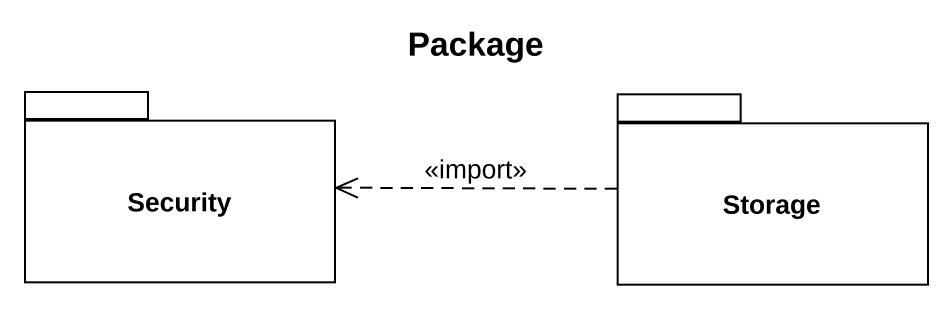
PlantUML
@startuml
title Package
package Security {
}
package "Storage" as Storage_ {
}
Storage_ .left.> Security : <<import>>
@enduml
